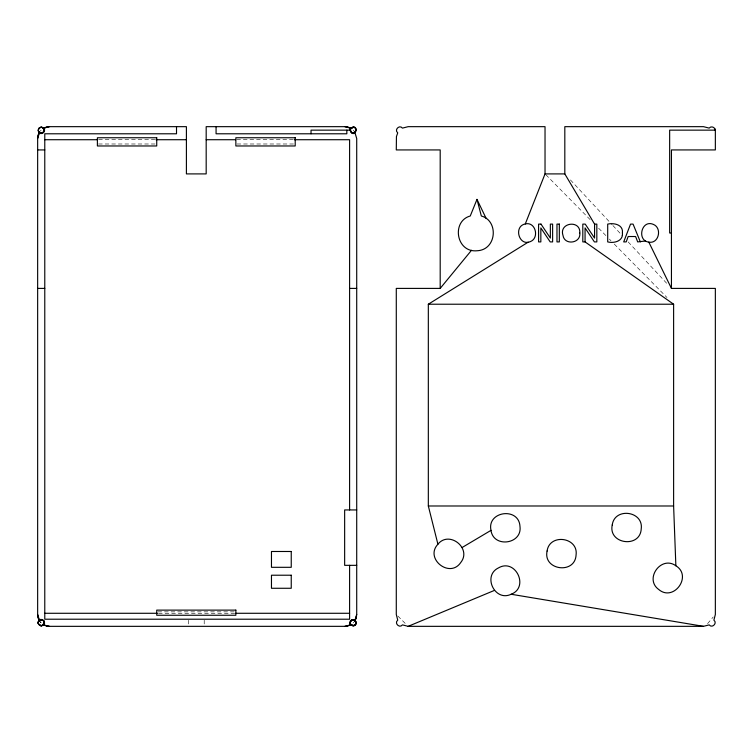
<?xml version="1.0" encoding="UTF-8"?>
<svg xmlns="http://www.w3.org/2000/svg" width="753" height="753" viewBox="0 0 753 753"><rect width="100%" height="100%" fill="white"/><g stroke="black" fill="none" stroke-linecap="round" stroke-linejoin="round"><path stroke-width="0.56" stroke-dasharray="3.77 2.82" d="M707.575 623.663L713.232 616.971M40.455 130.871L41.123 130.137M353.242 622.863L353.919 622.129M98.615 139.719L154.798 139.719M236.753 139.719L293.171 139.719M98.549 143.992L155.57 143.992M237.016 143.992L294.037 143.992M157.895 611.86L234.691 611.86M158.497 613.281L234.701 613.281M397.866 616.048L405.773 623.964M545.859 174.734L590.371 219.848M598.607 228.197L606.024 235.717M609.328 239.059L610.975 240.734M614.269 244.076L667.017 297.539M570.426 179.929L612.114 224.695M612.914 225.552L622.533 235.887M628.143 241.911L667.431 284.088M40.455 622.129L41.123 622.863L39.655 621.065M353.251 130.147L354.719 131.944M204.204 620.227L204.204 625.319M188.382 620.227L188.382 626.336"/><path stroke-width="1.13" d="M311.027 133.789L311.027 130.147L350.192 130.147C349.919 133.808 355.887 134.213 356.113 130.542C356.301 129.017 355.124 127.492 353.599 127.295C352.244 126.344 350.277 129.657 350.54 128.114L344.846 126.664L206.181 126.664L206.181 173.905L186.405 173.905L186.405 126.664L49.519 126.664L43.834 128.114L44.116 129.62L43.307 128.123L41.528 127.276L39.73 127.652L38.638 128.744L38.347 130.994L39.73 132.792L42.695 132.792L44.173 130.354L43.759 131.747M37.65 138.533L38.299 134.655L39.655 131.935L37.65 138.533L37.65 614.467L38.299 618.345L39.655 621.065L37.65 614.467M356.715 614.467L354.719 621.065L356.065 618.345L356.715 614.467L356.715 138.533L354.719 131.944M349.797 130.147L350.54 128.114L346.822 126.833M40.606 619.87C37.998 620.274 37.405 624.152 39.73 625.348C41.81 627.823 45.199 621.705 43.712 624.821C46.545 622.091 41.952 617.535 39.1 620.152L39.655 621.065L39.297 620.5C41.048 618.891 44.154 620.303 44.173 622.646L43.759 621.253M37.81 136.566L39.1 132.848C42.008 135.418 46.404 131.022 43.834 128.114L47.552 126.833M356.555 616.434L355.265 620.152L352.169 619.559L350.277 621.037L349.853 623.409L350.54 624.886L350.493 624.068L353.157 625.743L355.51 624.585L356.028 622.006L354.569 619.719M525.283 223.952C535.609 221.297 539.637 238.07 530.366 241.6C518.845 246.683 513.367 226.173 525.283 223.952L545.031 173.905L545.031 126.664L408.154 126.664L402.46 128.114C399.551 124.292 393.913 129.93 397.735 132.848L396.445 136.566L396.285 149.932L440.194 149.932L440.194 288.399L396.285 288.399L396.285 614.467L397.735 620.152C393.913 623.07 399.551 628.708 402.46 624.886L408.154 626.336L703.481 626.336L709.166 624.886C712.084 628.708 717.722 623.07 713.9 620.152L715.35 614.467L715.35 288.399L671.441 288.399L648.822 242.137C636.511 240.678 641.49 219.001 653.482 224.45C662.301 228.037 658.856 244.076 648.822 242.137M476.988 199.376L470.258 215.998C451.245 221.194 456.054 252.961 477.242 250.749C496.839 249.751 498.768 220.676 481.336 215.998L476.988 199.376L486.203 218.558M351.642 620.227L352.31 619.935C343.886 626.345 361.704 627.936 354.456 620.105M350.314 621.922L350.606 621.253M346.822 626.167L350.54 624.886L344.846 626.336L49.519 626.336L44.973 625.432L43.834 624.886L44.258 624.19M39.297 620.5C35.692 623.475 41.886 628.294 43.881 624.068M350.522 128.867C361.035 121.835 353.336 141.724 350.296 129.46C358.955 120.367 355.924 141.319 350.192 130.147M437.917 544.231C424.372 558.566 449.814 578.85 460.78 562.463C472.056 548.382 449.136 530.103 437.917 544.231L428.325 505.988L428.325 304.221L528.201 242.146M350.587 621.291C357.844 614.74 357.251 631.127 350.493 624.068M440.194 288.399L471.51 250.288M39.796 619.719L39.165 620.274L39.918 620.105M462.126 547.506L490.994 530.357C486.72 511.108 518.968 506.741 519.975 526.432C522.422 544.306 493.375 548.24 490.994 530.357M511.146 594.258C529.566 587.218 515.447 557.898 498.458 567.913C482.193 575.706 494.909 602.118 511.146 594.258L703.481 626.336M41.98 133.093C45.698 132.246 44.088 126.231 40.446 127.361C36.266 128.377 38.93 135.107 42.733 132.773M408.154 626.336L494.373 590.427M41.98 625.639C51.157 615.898 29.094 621.62 41.98 625.639L40.446 625.639M44.973 127.568L49.519 126.664M349.392 625.432L344.846 626.336M640.361 241.911L633.075 224.102L630.543 224.102L623.7 241.911L626.204 241.911L628.162 236.517L635.607 236.517L637.678 241.911L645.547 240.998M40.446 127.361L41.98 127.361M352.395 127.361L353.929 127.361M352.395 133.093L353.929 133.093M44.775 139.719L97.448 139.719M155.975 139.719L186.405 139.719M206.181 139.719L235.576 139.719M294.348 139.719L349.599 139.719L349.599 509.941M37.65 149.932L44.775 149.932M545.031 173.905L564.816 173.905L594.569 224.102L594.569 238.08L585.222 224.102L582.803 224.102L582.803 241.911L585.062 241.911L673.615 304.221L673.615 505.988L675.865 565.776C692.732 575.989 673.596 602.315 658.668 589.439C644.06 578.859 661.285 555.149 675.865 565.776M594.569 224.102L596.828 224.102L596.828 241.911L594.409 241.911L585.062 227.924L585.062 241.911M671.441 233.006L669.652 233.006L669.652 130.147L715.35 130.147L715.35 149.932L671.441 149.932L671.441 288.399M37.65 288.399L44.775 288.399M349.599 288.399L356.715 288.399M428.325 304.221L673.615 304.221M428.325 505.988L673.615 505.988M356.715 509.941L344.648 509.941L344.648 565.334L356.715 565.334M44.775 613.281L157.321 613.281M235.877 613.281L349.599 613.281M352.395 619.907L353.929 619.907M352.395 625.639L353.929 625.639M344.846 126.664L349.392 127.568M49.519 626.336L44.973 625.432M40.606 133.13L39.165 132.726L39.796 133.281M47.552 626.167L43.834 624.886M42.064 619.935L42.733 620.227M39.918 132.895C35.24 130.542 41.528 124.254 43.881 128.932M43.712 128.179L44.258 128.81M350.107 624.19L350.653 624.821M714.719 128.575L715.152 130.147C715.209 127.135 710.954 125.695 709.166 128.114L703.481 126.664L564.816 126.664L564.816 173.905M39.1 620.152L37.81 616.434M349.599 565.334L349.599 619.211L44.775 619.211L44.775 133.789L176.513 133.789L176.513 126.664M346.832 130.147L346.832 133.789L216.073 133.789L216.073 126.664M579.791 233.035C581.109 243.275 564.599 245.676 563.018 235.52C558.585 222.417 580.874 219.518 579.791 233.035M622.42 232.912C623.39 241.176 614.119 243.539 607.699 241.911L607.699 224.102C613.921 222.7 623.418 224.582 622.42 232.912M547.092 551.045C542.819 570.294 575.066 574.671 576.073 554.97C578.52 537.105 549.483 533.171 547.092 551.045M612.245 524.935C607.972 544.184 640.229 548.551 641.227 528.86C643.683 510.995 614.636 507.061 612.245 524.935M355.134 620.387L354.719 621.065L355.134 620.387M39.297 132.5L39.655 131.935L39.297 132.5M156.728 137.743L97.391 137.743L97.391 145.969L156.728 145.969L156.728 137.743M295.204 137.743L235.858 137.743L235.858 145.969L295.204 145.969L295.204 137.743M541.002 224.102L538.583 224.102L538.583 241.911L540.842 241.911L540.842 227.924L550.198 241.911L552.617 241.911L552.617 224.102L550.358 224.102L550.358 238.08L541.002 224.102M559.328 224.102L556.975 224.102L556.975 241.911L559.328 241.911L559.328 224.102M291.242 551.488L271.466 551.488L271.466 567.31L291.242 567.31L291.242 551.488M291.242 575.217L271.466 575.217L271.466 588.272L291.242 588.272L291.242 575.217M235.858 610.118L156.728 610.118L156.728 615.257L235.858 615.257L235.858 610.118"/></g></svg>
